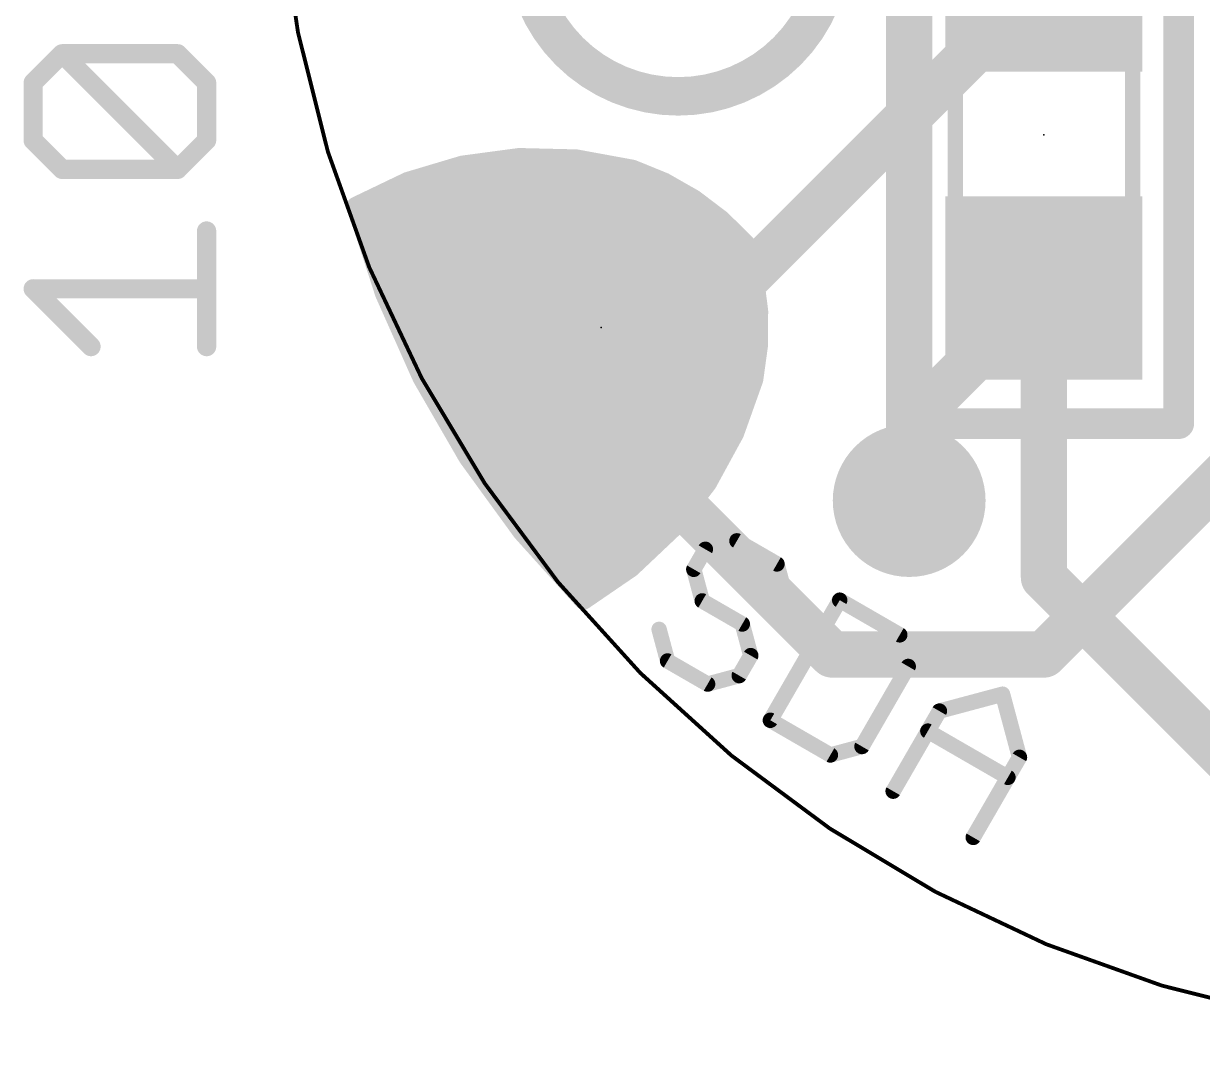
# Model space of a CAD drawing. Extents: x -10 to 12.2, y -10.5 to 9.8.
# Drawn here: x -9.91 to -2.13, y -8.27 to -1.55 of the extents above; entities that cross this region are included whole.
import ezdxf

# ---------------------------------------------------------------- set-up
doc = ezdxf.new("R2010")
doc.units = 0
for name, color, linetype in [('1', 12, 'CONTINUOUS'), ('16', 132, 'CONTINUOUS'), ('17', 110, 'CONTINUOUS'), ('18', 110, 'CONTINUOUS'), ('20', 53, 'CONTINUOUS'), ('21', 40, 'CONTINUOUS'), ('23', 53, 'CONTINUOUS'), ('27', 253, 'CONTINUOUS'), ('51', 253, 'CONTINUOUS')]:
    doc.layers.add(name, color=color, linetype=linetype)

# ---------------------------------------------------------------- blocks, each defined once
blk = doc.blocks.new('RECT')
blk.add_solid([(-0.5, -0.5), (0.5, -0.5), (-0.5, 0.5), (0.5, 0.5)])
blk = doc.blocks.new('ROUNDP')
at = {"const_width": 0.5}
blk.add_lwpolyline([(0, -0.25, 1), (0, 0.25, 1), (0, -0.25)], format="xyb", dxfattribs=at)
blk = doc.blocks.new('ROUNDV')
at = {"const_width": 0.5}
blk.add_lwpolyline([(0, -0.25, 1), (0, 0.25, 1), (0, -0.25)], format="xyb", dxfattribs=at)

msp = doc.modelspace()

# ---------------------------------------------------------------- linework, layer by layer
at = {"layer": '1'}
for points, const_width in [([(-5.461, -3.556), (-3.175, -1.27)], 0.3048), ([(-6.6374, -2.4362), (-7.011, -2.4862)], 0.127), ([(-6.2605, -2.4453), (-6.6374, -2.4362)], 0.127), ([(-5.8898, -2.5132), (-6.2605, -2.4453)], 0.127), ([(-7.011, -2.4862), (-7.3722, -2.594)], 0.127), ([(-7.1913, -2.54), (-5.824, -2.54)], 0.127), ([(-5.6805, -2.5985), (-5.8898, -2.5132)], 0.127), ([(-7.3722, -2.594), (-7.712, -2.757)], 0.127), ([(-5.4841, -2.7105), (-5.6805, -2.5985)], 0.127), ([(-7.5244, -2.667), (-5.5604, -2.667)], 0.127), ([(-7.712, -2.757), (-7.5246, -3.3339)], 0.127), ([(-5.3041, -2.8471), (-5.4841, -2.7105)], 0.127), ([(-7.7, -2.794), (-5.374, -2.794)], 0.127), ([(-5.1434, -3.006), (-5.3041, -2.8471)], 0.127), ([(-7.6587, -2.921), (-5.2293, -2.921)], 0.127), ([(-5.0861, -3.2246), (-5.1434, -3.006)], 0.127), ([(-7.6175, -3.048), (-5.1324, -3.048)], 0.127), ([(-7.5762, -3.175), (-5.0991, -3.175)], 0.127), ([(-5.0578, -3.4489), (-5.0861, -3.2246)], 0.127), ([(-3.175, -3.302), (-4.064, -4.191)], 0.3048), ([(-3.175, -3.302), (-3.175, -5.207)], 0.3048), ([(-7.5349, -3.302), (-5.0763, -3.302)], 0.127), ([(-7.5246, -3.3339), (-7.2778, -3.8881)], 0.127), ([(-7.4822, -3.429), (-5.0603, -3.429)], 0.127), ([(-6.096, -3.556), (-5.461, -3.556)], 0.3048), ([(-5.059, -3.6749), (-5.0578, -3.4489)], 0.127), ([(-7.4257, -3.556), (-5.0584, -3.556)], 0.127), ([(-7.3691, -3.683), (-5.0602, -3.683)], 0.127), ([(-5.0898, -3.8988), (-5.059, -3.6749)], 0.127), ([(-7.3126, -3.81), (-5.0776, -3.81)], 0.127), ([(-7.2778, -3.8881), (-6.9745, -4.4134)], 0.127), ([(-7.2496, -3.937), (-5.1034, -3.937)], 0.127), ([(-5.2163, -4.2539), (-5.0898, -3.8988)], 0.127), ([(-7.1763, -4.064), (-5.1487, -4.064)], 0.127), ([(-4.064, -4.191), (-4.064, -4.699)], 0.3048), ([(-7.1029, -4.191), (-5.1939, -4.191)], 0.127), ([(-5.3969, -4.5847), (-5.2163, -4.2539)], 0.127), ([(-7.0296, -4.318), (-5.2513, -4.318)], 0.127), ([(-6.9745, -4.4134), (-6.6179, -4.9042)], 0.127), ([(-6.9516, -4.445), (-5.3206, -4.445)], 0.127), ([(-6.8593, -4.572), (-5.3899, -4.572)], 0.127), ([(-5.627, -4.8833), (-5.3969, -4.5847)], 0.127), ([(-6.767, -4.699), (-5.485, -4.699)], 0.127), ([(-6.6748, -4.826), (-5.5828, -4.826)], 0.127), ([(-5.9009, -5.1422), (-5.627, -4.8833)], 0.127), ([(-6.6179, -4.9042), (-6.212, -5.355)], 0.127), ([(-6.574, -4.953), (-5.7007, -4.953)], 0.127), ([(-6.4597, -5.08), (-5.8351, -5.08)], 0.127), ([(-3.175, -5.207), (-0.889, -7.493)], 0.3048), ([(-6.212, -5.355), (-5.9009, -5.1422)], 0.127), ([(-6.3453, -5.207), (-5.9957, -5.207)], 0.127), ([(-6.231, -5.334), (-6.1813, -5.334)], 0.127)]:
    msp.add_lwpolyline(points, dxfattribs=dict(at, const_width=const_width))
for points, const_width in [([(-6.6366, -2.4044, 1), (-6.6381, -2.4679)], 0.0635), ([(-6.6332, -2.4677, 1), (-6.6416, -2.4047)], 0.0635), ([(-6.2548, -2.414, 1), (-6.2663, -2.4765)], 0.0635), ([(-6.2613, -2.477, 1), (-6.2598, -2.4135)], 0.0635), ([(-7.1913, -2.5082, 1), (-7.1913, -2.5718)], 0.0635), ([(-7.0152, -2.4547, 1), (-7.0068, -2.5176)], 0.0635), ([(-7.0019, -2.5166, 1), (-7.02, -2.4557)], 0.0635), ([(-5.8778, -2.4838, 1), (-5.9018, -2.5426)], 0.0635), ([(-5.8955, -2.5444, 1), (-5.8841, -2.4819)], 0.0635), ([(-5.824, -2.5718, 1), (-5.824, -2.5082)], 0.0635), ([(-7.3812, -2.5636, 1), (-7.3631, -2.6244)], 0.0635), ([(-7.3584, -2.6226, 1), (-7.3859, -2.5653)], 0.0635), ([(-5.6648, -2.5709, 1), (-5.6962, -2.6261)], 0.0635), ([(-5.6925, -2.6279, 1), (-5.6685, -2.5691)], 0.0635), ([(-7.5244, -2.6353, 1), (-7.5244, -2.6988)], 0.0635), ([(-5.5604, -2.6988, 1), (-5.5604, -2.6353)], 0.0635), ([(-7.7258, -2.7283, 1), (-7.6983, -2.7856)], 0.0635), ([(-7.6818, -2.7471, 1), (-7.7422, -2.7668)], 0.0635), ([(-5.4649, -2.6852, 1), (-5.5033, -2.7358)], 0.0635), ([(-5.4999, -2.738, 1), (-5.4684, -2.6829)], 0.0635), ([(-7.7, -2.7622, 1), (-7.7, -2.8258)], 0.0635), ([(-5.374, -2.8258, 1), (-5.374, -2.7622)], 0.0635), ([(-5.2817, -2.8245, 1), (-5.3264, -2.8696)], 0.0635), ([(-5.3233, -2.8724, 1), (-5.2849, -2.8218)], 0.0635), ([(-7.6587, -2.8893, 1), (-7.6587, -2.9528)], 0.0635), ([(-5.2293, -2.9528, 1), (-5.2293, -2.8893)], 0.0635), ([(-5.1127, -2.998, 1), (-5.1741, -3.014)], 0.0635), ([(-5.1657, -3.0286, 1), (-5.121, -2.9834)], 0.0635), ([(-7.6175, -3.0162, 1), (-7.6175, -3.0798)], 0.0635), ([(-5.1324, -3.0798, 1), (-5.1324, -3.0162)], 0.0635), ([(-7.5762, -3.1433, 1), (-7.5762, -3.2068)], 0.0635), ([(-5.0546, -3.2207, 1), (-5.1176, -3.2286)], 0.0635), ([(-5.1168, -3.2327, 1), (-5.0554, -3.2166)], 0.0635), ([(-5.0991, -3.2068, 1), (-5.0991, -3.1433)], 0.0635), ([(-3.0988, -3.302, 1), (-3.2512, -3.302)], 0.1524), ([(-3.1211, -3.3559, 1), (-3.2289, -3.2481)], 0.1524), ([(-7.5349, -3.2702, 1), (-7.5349, -3.3338)], 0.0635), ([(-5.0763, -3.3338, 1), (-5.0763, -3.2702)], 0.0635), ([(-7.4956, -3.321, 1), (-7.5536, -3.3468)], 0.0635), ([(-7.5548, -3.3437, 1), (-7.4944, -3.3241)], 0.0635), ([(-7.4822, -3.3973, 1), (-7.4822, -3.4608)], 0.0635), ([(-6.096, -3.4798, 1), (-6.096, -3.6322)], 0.1524), ([(-5.461, -3.6322, 1), (-5.461, -3.4798)], 0.1524), ([(-5.0261, -3.4491, 1), (-5.0896, -3.4487)], 0.0635), ([(-5.0893, -3.4529, 1), (-5.0263, -3.4449)], 0.0635), ([(-5.0603, -3.4608, 1), (-5.0603, -3.3973)], 0.0635), ([(-7.4257, -3.5242, 1), (-7.4257, -3.5878)], 0.0635), ([(-5.5149, -3.5021, 1), (-5.4071, -3.6099)], 0.1524), ([(-5.0584, -3.5878, 1), (-5.0584, -3.5242)], 0.0635), ([(-7.3691, -3.6513, 1), (-7.3691, -3.7148)], 0.0635), ([(-5.0908, -3.6747, 1), (-5.0273, -3.6751)], 0.0635), ([(-5.0276, -3.6792, 1), (-5.0905, -3.6706)], 0.0635), ([(-5.0602, -3.7148, 1), (-5.0602, -3.6513)], 0.0635), ([(-7.3126, -3.7782, 1), (-7.3126, -3.8418)], 0.0635), ([(-5.0776, -3.8418, 1), (-5.0776, -3.7782)], 0.0635), ([(-7.2503, -3.8722, 1), (-7.3053, -3.904)], 0.0635), ([(-7.3068, -3.901, 1), (-7.2488, -3.8752)], 0.0635), ([(-7.2496, -3.9053, 1), (-7.2496, -3.9688)], 0.0635), ([(-5.1212, -3.8945, 1), (-5.0583, -3.9031)], 0.0635), ([(-5.0599, -3.9095, 1), (-5.1197, -3.8882)], 0.0635), ([(-5.1034, -3.9688, 1), (-5.1034, -3.9053)], 0.0635), ([(-7.1763, -4.0323, 1), (-7.1763, -4.0957)], 0.0635), ([(-5.1487, -4.0957, 1), (-5.1487, -4.0323)], 0.0635), ([(-3.9878, -4.191, 1), (-4.1402, -4.191)], 0.1524), ([(-4.1179, -4.1371, 1), (-4.0101, -4.2449)], 0.1524), ([(-7.1029, -4.1593, 1), (-7.1029, -4.2227)], 0.0635), ([(-5.1885, -4.2691, 1), (-5.2442, -4.2387)], 0.0635), ([(-5.1939, -4.2227, 1), (-5.1939, -4.1593)], 0.0635), ([(-7.0296, -4.2863, 1), (-7.0296, -4.3498)], 0.0635), ([(-5.2513, -4.3498, 1), (-5.2513, -4.2863)], 0.0635), ([(-5.2463, -4.2432, 1), (-5.1864, -4.2645)], 0.0635), ([(-6.9488, -4.3948, 1), (-7.0002, -4.4321)], 0.0635), ([(-7.002, -4.4293, 1), (-6.947, -4.3976)], 0.0635), ([(-6.9516, -4.4133, 1), (-6.9516, -4.4768)], 0.0635), ([(-5.3206, -4.4768, 1), (-5.3206, -4.4133)], 0.0635), ([(-6.8593, -4.5403, 1), (-6.8593, -4.6037)], 0.0635), ([(-5.3899, -4.6037, 1), (-5.3899, -4.5403)], 0.0635), ([(-5.4248, -4.5695, 1), (-5.369, -4.5999)], 0.0635), ([(-5.3717, -4.6041, 1), (-5.422, -4.5654)], 0.0635), ([(-6.767, -4.6673, 1), (-6.767, -4.7307)], 0.0635), ([(-5.485, -4.7307, 1), (-5.485, -4.6673)], 0.0635), ([(-4.1402, -4.699, 1), (-3.9878, -4.699)], 0.1524), ([(-6.6748, -4.7943, 1), (-6.6748, -4.8578)], 0.0635), ([(-5.6052, -4.9064, 1), (-5.6488, -4.8602)], 0.0635), ([(-5.5828, -4.8578, 1), (-5.5828, -4.7943)], 0.0635), ([(-6.5943, -4.883, 1), (-6.6415, -4.9255)], 0.0635), ([(-6.6436, -4.9229, 1), (-6.5923, -4.8856)], 0.0635), ([(-6.574, -4.9213, 1), (-6.574, -4.9848)], 0.0635), ([(-5.7007, -4.9848, 1), (-5.7007, -4.9213)], 0.0635), ([(-5.6521, -4.8639, 1), (-5.6018, -4.9027)], 0.0635), ([(-6.4597, -5.0483, 1), (-6.4597, -5.1117)], 0.0635), ([(-5.8351, -5.1117, 1), (-5.8351, -5.0483)], 0.0635), ([(-3.1211, -5.1531, 1), (-3.2289, -5.2609)], 0.1524), ([(-5.9227, -5.1191, 1), (-5.8791, -5.1653)], 0.0635), ([(-5.883, -5.1684, 1), (-5.9189, -5.116)], 0.0635), ([(-3.2512, -5.207, 1), (-3.0988, -5.207)], 0.1524), ([(-6.3453, -5.1753, 1), (-6.3453, -5.2387)], 0.0635), ([(-5.9957, -5.2387, 1), (-5.9957, -5.1753)], 0.0635), ([(-6.231, -5.3023, 1), (-6.231, -5.3658)], 0.0635), ([(-6.1813, -5.3658, 1), (-6.1813, -5.3023)], 0.0635), ([(-6.23, -5.3288, 1), (-6.1941, -5.3812)], 0.0635), ([(-6.2356, -5.3763, 1), (-6.1884, -5.3338)], 0.0635)]:
    msp.add_lwpolyline(points, format="xyb", dxfattribs=dict(at, const_width=const_width))
at = {"layer": '16'}
for points, const_width in [([(-4.064, -4.699), (-4.064, 1.016)], 0.3048), ([(-6.6374, -2.4362), (-7.011, -2.4862)], 0.127), ([(-6.2605, -2.4453), (-6.6374, -2.4362)], 0.127), ([(-5.8898, -2.5132), (-6.2605, -2.4453)], 0.127), ([(-7.011, -2.4862), (-7.3722, -2.594)], 0.127), ([(-7.1913, -2.54), (-5.824, -2.54)], 0.127), ([(-5.6805, -2.5985), (-5.8898, -2.5132)], 0.127), ([(-7.3722, -2.594), (-7.712, -2.757)], 0.127), ([(-5.4841, -2.7105), (-5.6805, -2.5985)], 0.127), ([(-7.5244, -2.667), (-5.5604, -2.667)], 0.127), ([(-7.712, -2.757), (-7.5246, -3.3339)], 0.127), ([(-5.3041, -2.8471), (-5.4841, -2.7105)], 0.127), ([(-7.7, -2.794), (-5.374, -2.794)], 0.127), ([(-5.1434, -3.006), (-5.3041, -2.8471)], 0.127), ([(-7.6587, -2.921), (-5.2293, -2.921)], 0.127), ([(-5.0861, -3.2246), (-5.1434, -3.006)], 0.127), ([(-7.6175, -3.048), (-5.1324, -3.048)], 0.127), ([(-7.5762, -3.175), (-5.0991, -3.175)], 0.127), ([(-5.0578, -3.4489), (-5.0861, -3.2246)], 0.127), ([(-7.5349, -3.302), (-5.0763, -3.302)], 0.127), ([(-7.5246, -3.3339), (-7.2778, -3.8881)], 0.127), ([(-7.4822, -3.429), (-5.0603, -3.429)], 0.127), ([(-6.096, -3.556), (-6.096, -4.191)], 0.3048), ([(-5.059, -3.6749), (-5.0578, -3.4489)], 0.127), ([(-3.175, -5.715), (-1.016, -3.556)], 0.3048), ([(-7.4257, -3.556), (-5.0584, -3.556)], 0.127), ([(-7.3691, -3.683), (-5.0602, -3.683)], 0.127), ([(-5.0898, -3.8988), (-5.059, -3.6749)], 0.127), ([(-7.3126, -3.81), (-5.0776, -3.81)], 0.127), ([(-7.2778, -3.8881), (-6.9745, -4.4134)], 0.127), ([(-7.2496, -3.937), (-5.1034, -3.937)], 0.127), ([(-5.2163, -4.2539), (-5.0898, -3.8988)], 0.127), ([(-7.1763, -4.064), (-5.1487, -4.064)], 0.127), ([(-6.096, -4.191), (-4.572, -5.715)], 0.3048), ([(-7.1029, -4.191), (-5.1939, -4.191)], 0.127), ([(-5.3969, -4.5847), (-5.2163, -4.2539)], 0.127), ([(-7.0296, -4.318), (-5.2513, -4.318)], 0.127), ([(-6.9745, -4.4134), (-6.6179, -4.9042)], 0.127), ([(-6.9516, -4.445), (-5.3206, -4.445)], 0.127), ([(-6.8593, -4.572), (-5.3899, -4.572)], 0.127), ([(-5.627, -4.8833), (-5.3969, -4.5847)], 0.127), ([(-6.767, -4.699), (-5.485, -4.699)], 0.127), ([(-6.6748, -4.826), (-5.5828, -4.826)], 0.127), ([(-5.9009, -5.1422), (-5.627, -4.8833)], 0.127), ([(-6.6179, -4.9042), (-6.212, -5.355)], 0.127), ([(-6.574, -4.953), (-5.7007, -4.953)], 0.127), ([(-6.4597, -5.08), (-5.8351, -5.08)], 0.127), ([(-6.212, -5.355), (-5.9009, -5.1422)], 0.127), ([(-6.3453, -5.207), (-5.9957, -5.207)], 0.127), ([(-6.231, -5.334), (-6.1813, -5.334)], 0.127), ([(-4.572, -5.715), (-3.175, -5.715)], 0.3048)]:
    msp.add_lwpolyline(points, dxfattribs=dict(at, const_width=const_width))
for points, const_width in [([(-6.6366, -2.4044, 1), (-6.6381, -2.4679)], 0.0635), ([(-6.6332, -2.4677, 1), (-6.6416, -2.4047)], 0.0635), ([(-6.2548, -2.414, 1), (-6.2663, -2.4765)], 0.0635), ([(-6.2613, -2.477, 1), (-6.2598, -2.4135)], 0.0635), ([(-7.1913, -2.5082, 1), (-7.1913, -2.5718)], 0.0635), ([(-7.0152, -2.4547, 1), (-7.0068, -2.5176)], 0.0635), ([(-7.0019, -2.5166, 1), (-7.02, -2.4557)], 0.0635), ([(-5.8778, -2.4838, 1), (-5.9018, -2.5426)], 0.0635), ([(-5.8955, -2.5444, 1), (-5.8841, -2.4819)], 0.0635), ([(-5.824, -2.5718, 1), (-5.824, -2.5082)], 0.0635), ([(-7.3812, -2.5636, 1), (-7.3631, -2.6244)], 0.0635), ([(-7.3584, -2.6226, 1), (-7.3859, -2.5653)], 0.0635), ([(-5.6648, -2.5709, 1), (-5.6962, -2.6261)], 0.0635), ([(-5.6925, -2.6279, 1), (-5.6685, -2.5691)], 0.0635), ([(-7.5244, -2.6353, 1), (-7.5244, -2.6988)], 0.0635), ([(-5.5604, -2.6988, 1), (-5.5604, -2.6353)], 0.0635), ([(-7.7258, -2.7283, 1), (-7.6983, -2.7856)], 0.0635), ([(-7.6818, -2.7471, 1), (-7.7422, -2.7668)], 0.0635), ([(-5.4649, -2.6852, 1), (-5.5033, -2.7358)], 0.0635), ([(-5.4999, -2.738, 1), (-5.4684, -2.6829)], 0.0635), ([(-7.7, -2.7622, 1), (-7.7, -2.8258)], 0.0635), ([(-5.374, -2.8258, 1), (-5.374, -2.7622)], 0.0635), ([(-5.2817, -2.8245, 1), (-5.3264, -2.8696)], 0.0635), ([(-5.3233, -2.8724, 1), (-5.2849, -2.8218)], 0.0635), ([(-7.6587, -2.8893, 1), (-7.6587, -2.9528)], 0.0635), ([(-5.2293, -2.9528, 1), (-5.2293, -2.8893)], 0.0635), ([(-5.1127, -2.998, 1), (-5.1741, -3.014)], 0.0635), ([(-5.1657, -3.0286, 1), (-5.121, -2.9834)], 0.0635), ([(-7.6175, -3.0162, 1), (-7.6175, -3.0798)], 0.0635), ([(-5.1324, -3.0798, 1), (-5.1324, -3.0162)], 0.0635), ([(-7.5762, -3.1433, 1), (-7.5762, -3.2068)], 0.0635), ([(-5.0546, -3.2207, 1), (-5.1176, -3.2286)], 0.0635), ([(-5.1168, -3.2327, 1), (-5.0554, -3.2166)], 0.0635), ([(-5.0991, -3.2068, 1), (-5.0991, -3.1433)], 0.0635), ([(-7.5349, -3.2702, 1), (-7.5349, -3.3338)], 0.0635), ([(-5.0763, -3.3338, 1), (-5.0763, -3.2702)], 0.0635), ([(-7.4956, -3.321, 1), (-7.5536, -3.3468)], 0.0635), ([(-7.5548, -3.3437, 1), (-7.4944, -3.3241)], 0.0635), ([(-7.4822, -3.3973, 1), (-7.4822, -3.4608)], 0.0635), ([(-6.0198, -3.556, 1), (-6.1722, -3.556)], 0.1524), ([(-5.0261, -3.4491, 1), (-5.0896, -3.4487)], 0.0635), ([(-5.0893, -3.4529, 1), (-5.0263, -3.4449)], 0.0635), ([(-5.0603, -3.4608, 1), (-5.0603, -3.3973)], 0.0635), ([(-7.4257, -3.5242, 1), (-7.4257, -3.5878)], 0.0635), ([(-5.0584, -3.5878, 1), (-5.0584, -3.5242)], 0.0635), ([(-7.3691, -3.6513, 1), (-7.3691, -3.7148)], 0.0635), ([(-5.0908, -3.6747, 1), (-5.0273, -3.6751)], 0.0635), ([(-5.0276, -3.6792, 1), (-5.0905, -3.6706)], 0.0635), ([(-5.0602, -3.7148, 1), (-5.0602, -3.6513)], 0.0635), ([(-7.3126, -3.7782, 1), (-7.3126, -3.8418)], 0.0635), ([(-5.0776, -3.8418, 1), (-5.0776, -3.7782)], 0.0635), ([(-7.2503, -3.8722, 1), (-7.3053, -3.904)], 0.0635), ([(-7.3068, -3.901, 1), (-7.2488, -3.8752)], 0.0635), ([(-7.2496, -3.9053, 1), (-7.2496, -3.9688)], 0.0635), ([(-5.1212, -3.8945, 1), (-5.0583, -3.9031)], 0.0635), ([(-5.0599, -3.9095, 1), (-5.1197, -3.8882)], 0.0635), ([(-5.1034, -3.9688, 1), (-5.1034, -3.9053)], 0.0635), ([(-7.1763, -4.0323, 1), (-7.1763, -4.0957)], 0.0635), ([(-6.0421, -4.1371, 1), (-6.1499, -4.2449)], 0.1524), ([(-5.1487, -4.0957, 1), (-5.1487, -4.0323)], 0.0635), ([(-6.1722, -4.191, 1), (-6.0198, -4.191)], 0.1524), ([(-7.1029, -4.1593, 1), (-7.1029, -4.2227)], 0.0635), ([(-5.1885, -4.2691, 1), (-5.2442, -4.2387)], 0.0635), ([(-5.1939, -4.2227, 1), (-5.1939, -4.1593)], 0.0635), ([(-7.0296, -4.2863, 1), (-7.0296, -4.3498)], 0.0635), ([(-5.2513, -4.3498, 1), (-5.2513, -4.2863)], 0.0635), ([(-5.2463, -4.2432, 1), (-5.1864, -4.2645)], 0.0635), ([(-6.9488, -4.3948, 1), (-7.0002, -4.4321)], 0.0635), ([(-7.002, -4.4293, 1), (-6.947, -4.3976)], 0.0635), ([(-6.9516, -4.4133, 1), (-6.9516, -4.4768)], 0.0635), ([(-5.3206, -4.4768, 1), (-5.3206, -4.4133)], 0.0635), ([(-6.8593, -4.5403, 1), (-6.8593, -4.6037)], 0.0635), ([(-5.3899, -4.6037, 1), (-5.3899, -4.5403)], 0.0635), ([(-5.4248, -4.5695, 1), (-5.369, -4.5999)], 0.0635), ([(-5.3717, -4.6041, 1), (-5.422, -4.5654)], 0.0635), ([(-6.767, -4.6673, 1), (-6.767, -4.7307)], 0.0635), ([(-5.485, -4.7307, 1), (-5.485, -4.6673)], 0.0635), ([(-4.1402, -4.699, 1), (-3.9878, -4.699)], 0.1524), ([(-6.6748, -4.7943, 1), (-6.6748, -4.8578)], 0.0635), ([(-5.6052, -4.9064, 1), (-5.6488, -4.8602)], 0.0635), ([(-5.5828, -4.8578, 1), (-5.5828, -4.7943)], 0.0635), ([(-6.5943, -4.883, 1), (-6.6415, -4.9255)], 0.0635), ([(-6.6436, -4.9229, 1), (-6.5923, -4.8856)], 0.0635), ([(-6.574, -4.9213, 1), (-6.574, -4.9848)], 0.0635), ([(-5.7007, -4.9848, 1), (-5.7007, -4.9213)], 0.0635), ([(-5.6521, -4.8639, 1), (-5.6018, -4.9027)], 0.0635), ([(-6.4597, -5.0483, 1), (-6.4597, -5.1117)], 0.0635), ([(-5.8351, -5.1117, 1), (-5.8351, -5.0483)], 0.0635), ([(-5.9227, -5.1191, 1), (-5.8791, -5.1653)], 0.0635), ([(-5.883, -5.1684, 1), (-5.9189, -5.116)], 0.0635), ([(-6.3453, -5.1753, 1), (-6.3453, -5.2387)], 0.0635), ([(-5.9957, -5.2387, 1), (-5.9957, -5.1753)], 0.0635), ([(-6.231, -5.3023, 1), (-6.231, -5.3658)], 0.0635), ([(-6.1813, -5.3658, 1), (-6.1813, -5.3023)], 0.0635), ([(-6.23, -5.3288, 1), (-6.1941, -5.3812)], 0.0635), ([(-6.2356, -5.3763, 1), (-6.1884, -5.3338)], 0.0635), ([(-4.572, -5.6388, 1), (-4.572, -5.7912)], 0.1524), ([(-4.6259, -5.7689, 1), (-4.5181, -5.6611)], 0.1524), ([(-3.2289, -5.6611, 1), (-3.1211, -5.7689)], 0.1524), ([(-3.175, -5.7912, 1), (-3.175, -5.6388)], 0.1524)]:
    msp.add_lwpolyline(points, format="xyb", dxfattribs=dict(at, const_width=const_width))
at = {"layer": '20', "const_width": 0.0254}
msp.add_lwpolyline([(0, -8.255, 1), (0, 8.255, 1), (0, -8.255)], format="xyb", dxfattribs=at)
at = {"layer": '21'}
for points, const_width in [([(-5.588, -2.032, 1), (-5.588, 0, 1), (-5.588, -2.032)], 0.254), ([(-4.064, -4.1402, 1), (-4.064, -4.2418)], 0.1016), ([(-2.286, -4.2418, 1), (-2.286, -4.1402)], 0.1016), ([(-4.1148, -4.191, 1), (-4.0132, -4.191)], 0.1016), ([(-2.3368, -4.191, 1), (-2.2352, -4.191)], 0.1016), ([(-5.4154, -4.996, 1), (-5.4023, -5.0451)], 0.0508), ([(-5.3868, -5.0332, 1), (-5.4308, -5.0078)], 0.0508), ([(-5.1878, -4.9427, 1), (-5.2132, -4.9867)], 0.0508), ([(-5.1939, -4.9892, 1), (-5.207, -4.9402)], 0.0508), ([(-5.4606, -5.1461, 1), (-5.5096, -5.1592)], 0.0508), ([(-5.5071, -5.1399, 1), (-5.4631, -5.1653)], 0.0508), ([(-4.9117, -5.1107, 1), (-4.9608, -5.1238)], 0.0508), ([(-4.949, -5.1392, 1), (-4.9236, -5.0952)], 0.0508), ([(-5.4166, -5.339, 1), (-5.442, -5.383)], 0.0508), ([(-5.4538, -5.3676, 1), (-5.4047, -5.3544)], 0.0508), ([(-4.905, -5.3322, 1), (-4.8559, -5.319)], 0.0508), ([(-4.5097, -5.3342, 1), (-4.5351, -5.3782)], 0.0508), ([(-4.5004, -5.3689, 1), (-4.5444, -5.3435)], 0.0508), ([(-5.6893, -5.5423, 1), (-5.7384, -5.5555)], 0.0508), ([(-5.1405, -5.5069, 1), (-5.1896, -5.5201)], 0.0508), ([(-5.1778, -5.5355, 1), (-5.1524, -5.4915)], 0.0508), ([(-4.1016, -5.5784, 1), (-4.1506, -5.5916)], 0.0508), ([(-4.1388, -5.607, 1), (-4.1134, -5.563)], 0.0508), ([(-5.0872, -5.7346, 1), (-5.1312, -5.7092)], 0.0508), ([(-5.6454, -5.7353, 1), (-5.6708, -5.7793)], 0.0508), ([(-5.6826, -5.7638, 1), (-5.6335, -5.7507)], 0.0508), ([(-5.1338, -5.7284, 1), (-5.0847, -5.7153)], 0.0508), ([(-4.0483, -5.8061, 1), (-4.0923, -5.7806)], 0.0508), ([(-5.2075, -5.8413, 1), (-5.1635, -5.8667)], 0.0508), ([(-5.1789, -5.8785, 1), (-5.1921, -5.8294)], 0.0508), ([(-4.0948, -5.7999, 1), (-4.0457, -5.7868)], 0.0508), ([(-5.4004, -5.8853, 1), (-5.3873, -5.9343)], 0.0508), ([(-5.4066, -5.9318, 1), (-5.3812, -5.8878)], 0.0508), ([(-3.4235, -5.9699, 1), (-3.4725, -5.9831)], 0.0508), ([(-3.4414, -6.001, 1), (-3.4546, -5.9519)], 0.0508), ([(-3.8713, -6.0636, 1), (-3.8581, -6.1127)], 0.0508), ([(-3.8427, -6.1008, 1), (-3.8867, -6.0754)], 0.0508), ([(-4.9673, -6.1268, 1), (-4.9927, -6.1708)], 0.0508), ([(-5.002, -6.1361, 1), (-4.958, -6.1615)], 0.0508), ([(-3.9283, -6.1982, 1), (-3.9537, -6.2422)], 0.0508), ([(-4.3973, -6.309, 1), (-4.3533, -6.3344)], 0.0508), ([(-4.3687, -6.3463, 1), (-4.3819, -6.2972)], 0.0508), ([(-4.5903, -6.353, 1), (-4.5771, -6.4021)], 0.0508), ([(-4.5964, -6.3996, 1), (-4.571, -6.3556)], 0.0508), ([(-3.3609, -6.3998, 1), (-3.3118, -6.3866)], 0.0508), ([(-3.3143, -6.4059, 1), (-3.3583, -6.3805)], 0.0508), ([(-3.4253, -6.5473, 1), (-3.3999, -6.5033)], 0.0508), ([(-4.1918, -6.6038, 1), (-4.1478, -6.6292)], 0.0508), ([(-3.6634, -6.9089, 1), (-3.6194, -6.9343)], 0.0508)]:
    msp.add_lwpolyline(points, format="xyb", dxfattribs=dict(at, const_width=const_width))
for points, const_width in [([(-4.064, -4.191), (-4.064, -0.381)], 0.2032), ([(-2.286, -0.381), (-2.286, -4.191)], 0.2032), ([(-2.286, -4.191), (-4.064, -4.191)], 0.2032), ([(-5.4088, -5.0205), (-5.4851, -5.1526)], 0.1016), ([(-5.2005, -4.9647), (-5.4088, -5.0205)], 0.1016), ([(-4.9363, -5.1172), (-5.2005, -4.9647)], 0.1016), ([(-5.4851, -5.1526), (-5.4293, -5.361)], 0.1016), ([(-4.8804, -5.3256), (-4.9363, -5.1172)], 0.1016), ([(-5.4293, -5.361), (-5.1651, -5.5135)], 0.1016), ([(-4.5224, -5.3562), (-4.98, -6.1488)], 0.1016), ([(-4.1261, -5.585), (-4.5224, -5.3562)], 0.1016), ([(-5.6581, -5.7573), (-5.7139, -5.5489)], 0.1016), ([(-5.1651, -5.5135), (-5.1092, -5.7219)], 0.1016), ([(-4.0703, -5.7934), (-4.1261, -5.585)], 0.1016), ([(-5.1092, -5.7219), (-5.1855, -5.854)], 0.1016), ([(-5.3939, -5.9098), (-5.6581, -5.7573)], 0.1016), ([(-4.3753, -6.3217), (-4.0703, -5.7934)], 0.1016), ([(-5.1855, -5.854), (-5.3939, -5.9098)], 0.1016), ([(-3.8647, -6.0881), (-3.448, -5.9765)], 0.1016), ([(-3.448, -5.9765), (-3.3363, -6.3932)], 0.1016), ([(-4.1698, -6.6165), (-3.8647, -6.0881)], 0.1016), ([(-4.98, -6.1488), (-4.5837, -6.3776)], 0.1016), ([(-3.941, -6.2202), (-3.4126, -6.5253)], 0.1016), ([(-4.5837, -6.3776), (-4.3753, -6.3217)], 0.1016), ([(-3.3363, -6.3932), (-3.6414, -6.9216)], 0.1016)]:
    msp.add_lwpolyline(points, dxfattribs=dict(at, const_width=const_width))
at = {"layer": '23'}
for p in [(-3.175, -2.286), (-6.096, -3.556)]:
    msp.add_point(p, dxfattribs=at)
at = {"layer": '27', "const_width": 0.127}
for points in [[(-9.8435, -1.9415), (-9.6528, -1.7509)], [(-9.6528, -1.7509), (-8.8902, -1.7509)], [(-8.8902, -2.5135), (-9.6528, -1.7509)], [(-8.8902, -1.7509), (-8.6995, -1.9415)], [(-9.8435, -2.3228), (-9.8435, -1.9415)], [(-8.6995, -1.9415), (-8.6995, -2.3228)], [(-9.6528, -2.5135), (-9.8435, -2.3228)], [(-8.6995, -2.3228), (-8.8902, -2.5135)], [(-8.8902, -2.5135), (-9.6528, -2.5135)], [(-8.6995, -3.6829), (-8.6995, -2.9203)], [(-9.4622, -3.6829), (-9.8435, -3.3016)], [(-9.8435, -3.3016), (-8.6995, -3.3016)]]:
    msp.add_lwpolyline(points, dxfattribs=at)
at = {"layer": '27', "const_width": 0.0635}
for points in [[(-9.6528, -1.7191, 1), (-9.6528, -1.7826)], [(-9.6304, -1.7284, 1), (-9.6753, -1.7733)], [(-9.6304, -1.7733, 1), (-9.6753, -1.7284)], [(-8.8677, -1.7284, 1), (-8.9126, -1.7733)], [(-8.8902, -1.7826, 1), (-8.8902, -1.7191)], [(-9.8117, -1.9415, 1), (-9.8752, -1.9415)], [(-9.8659, -1.9191, 1), (-9.821, -1.964)], [(-8.6677, -1.9415, 1), (-8.7313, -1.9415)], [(-8.722, -1.964, 1), (-8.677, -1.9191)], [(-9.8752, -2.3228, 1), (-9.8117, -2.3228)], [(-9.821, -2.3004, 1), (-9.8659, -2.3453)], [(-8.7313, -2.3228, 1), (-8.6677, -2.3228)], [(-8.677, -2.3453, 1), (-8.722, -2.3004)], [(-9.6528, -2.4818, 1), (-9.6528, -2.5453)], [(-9.6753, -2.536, 1), (-9.6304, -2.4911)], [(-8.9126, -2.4911, 1), (-8.8677, -2.536)], [(-8.9126, -2.536, 1), (-8.8677, -2.4911)], [(-8.8902, -2.5453, 1), (-8.8902, -2.4818)], [(-8.6677, -2.9203, 1), (-8.7313, -2.9203)], [(-9.8435, -3.2698, 1), (-9.8435, -3.3333)], [(-9.821, -3.2791, 1), (-9.8659, -3.324)], [(-8.6995, -3.3333, 1), (-8.6995, -3.2698)], [(-9.4846, -3.7054, 1), (-9.4397, -3.6604)], [(-8.7313, -3.6829, 1), (-8.6677, -3.6829)]]:
    msp.add_lwpolyline(points, format="xyb", dxfattribs=at)
at = {"layer": '51', "const_width": 0.1016}
for points in [[(-3.76, -1.876), (-3.76, -2.696)], [(-2.59, -1.876), (-2.59, -2.696)]]:
    msp.add_lwpolyline(points, dxfattribs=at)
at = {"layer": '51', "const_width": 0.0508}
for points in [[(-3.7346, -1.876, 1), (-3.7854, -1.876)], [(-2.5646, -1.876, 1), (-2.6154, -1.876)], [(-3.7854, -2.696, 1), (-3.7346, -2.696)], [(-2.6154, -2.696, 1), (-2.5646, -2.696)]]:
    msp.add_lwpolyline(points, format="xyb", dxfattribs=at)

# ---------------------------------------------------------------- block references
at = {"layer": '1', "xscale": 1.2, "yscale": 1.3, "rotation": 270}
for p in [(-3.175, -1.27), (-3.175, -3.302)]:
    msp.add_blockref('RECT', p, dxfattribs=at)
at = {"layer": '17', "xscale": 2.1844, "yscale": 2.1844, "rotation": 120}
msp.add_blockref('ROUNDP', (-6.096, -3.556), dxfattribs=at)
msp.add_blockref('ROUNDP', (-6.096, -3.556), dxfattribs=at)
at = {"layer": '18', "xscale": 1.008, "yscale": 1.008}
msp.add_blockref('ROUNDV', (-4.064, -4.699), dxfattribs=at)
msp.add_blockref('ROUNDV', (-4.064, -4.699), dxfattribs=at)
at = {"layer": '51', "xscale": 0.65, "yscale": 1.3, "rotation": 270}
for p in [(-3.175, -1.5442), (-3.175, -3.0174)]:
    msp.add_blockref('RECT', p, dxfattribs=at)

doc.saveas('drawing.dxf')
